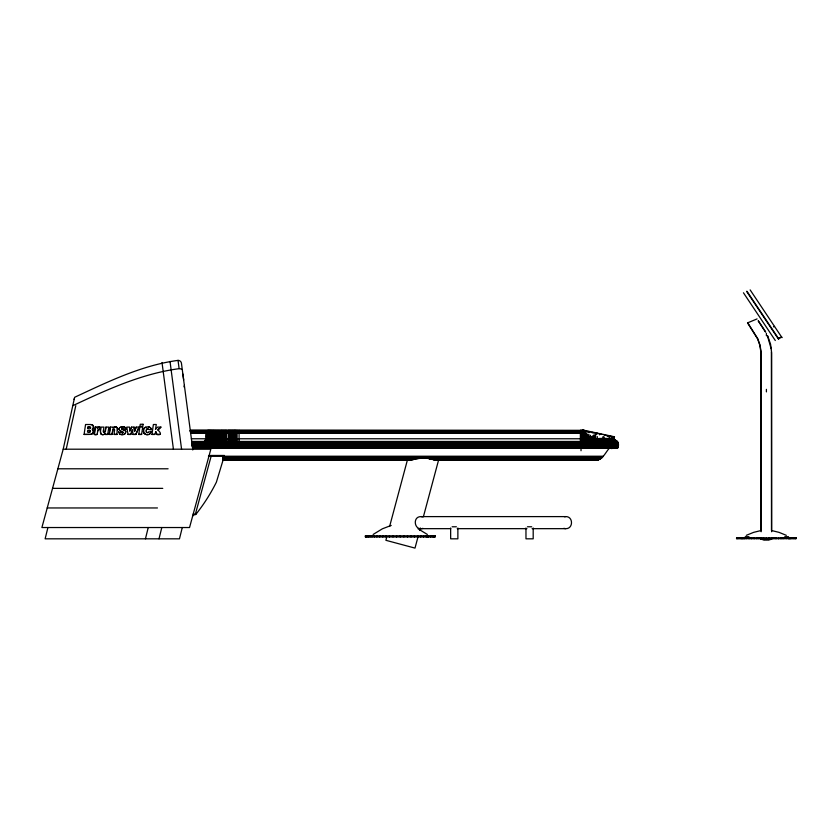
<?xml version="1.0" encoding="UTF-8"?>
<svg xmlns="http://www.w3.org/2000/svg" width="838" height="838" viewBox="0 0 838 838"><rect width="100%" height="100%" fill="white"/><g stroke="black" fill="none" stroke-linecap="round" stroke-linejoin="round"><path stroke-width="1.26" d="M580.399 447.345L580.399 442.286M237.123 431.182L237.112 430.344L237.07 448.403M580.336 431.182L580.346 430.344L580.367 431.884M581.048 448.403L580.954 438.766M580.818 431.182L580.87 430.344L580.954 432.984M103.587 432.167L103.399 431.015M101.88 434.482A2.053 2.043 82.5 0 1 100.822 433.623L100.508 431.497M581.729 448.403L581.404 430.386L581.258 431.182M618.318 445.428L618.193 443.69M618.434 444.423L618.287 445.669M114.68 430.303L114.198 429.15M114.481 429.318L114.125 434.43L117.037 434.419L114.219 434.419M582.4 448.403L581.928 430.386L581.708 431.182M583.08 448.403L582.441 430.386L582.148 431.182M93.5 431.402L92.515 433.665L90.389 434.388M104.635 432.324L105.965 427.108L108.867 427.097L107.714 434.43L105.159 434.43L105.253 433.445M100.382 431.842L101.136 427.097L103.954 427.097L103.273 431.277M583.751 448.403L583.248 432.146L190.509 432.146M92.788 429.737L92.17 429.433L93.615 427.013L92.609 425.107M116.943 434.43L117.236 427.883M117.613 430.198L117.53 428.27L116.597 427.254M584.421 448.403L583.824 432.146M112.69 430.512L112.145 434.419L109.233 434.43L110.302 427.108L112.962 427.097L112.742 428.071L114.597 426.961L116.273 427.045M143.099 424.258L142.827 426.28L139.894 426.291L140.281 424.258L143.015 424.269M234.965 430.344L234.671 448.403M97.082 434.419C89.111 438.054 99.408 415.658 94.212 434.43L97.082 434.419L98.004 430.062M99.492 429.695L99.753 426.888M585.092 448.403L584.411 432.418L190.551 432.418M138.773 434.43L139.82 427.108L142.732 427.097L141.591 434.43L138.773 434.43L141.591 434.43M89.1 432.115L87.466 432.125L87.739 430.25L90.242 430.439M97.763 428.155L97.92 427.097L95.239 427.108M155.899 431.706L154.726 434.43L151.95 434.43L153.385 424.51L156.287 424.499L155.47 429.465L157.575 427.108L160.917 427.097L157.932 429.946M109.233 434.43L110.302 427.108M90.483 434.377L84.083 434.43L85.56 424.51L90.703 424.531M105.473 431.078L105.965 427.108M582.588 431.182L582.808 430.365M618.318 446.162L618.496 445.428L192.258 445.428M585.752 448.403L584.997 432.701L190.582 432.701M90.63 427.946L87.98 428.49L88.262 426.752L89.299 426.731M88.357 426.731L87.98 428.49M90.546 427.967L90.431 426.909L88.262 426.752M90.368 431.57L90.473 430.701L89.09 430.25M586.411 448.403L585.563 432.701M583.028 431.182L583.227 430.46M228.104 431.182C226.281 428.029 225.81 444.863 226.26 448.403M587.071 448.403C588.307 443.574 585.888 438.871 586.139 434.147M74.341 398.542L74.132 399.496M580.891 439.458L582.913 430.03L614.495 436.797L613.73 440.338M583.468 431.182L583.636 430.187M596.75 434.231L597.002 433.047M121.898 429.14L122.034 428.522M63.196 449.199L210.83 449.199L189.545 527.531L41.9 527.531L63.196 449.199L74.624 397.296C107.725 381.877 141.549 365.274 178.033 360.382A3.394 3.394 0 0 1 181.406 362.98L192.761 449.199M66.202 449.199L75.787 405.697M587.721 448.403C589.083 443.564 586.422 438.861 586.694 434.147M97.48 431.622L97.69 430.659M227.119 431.182L226.48 430.386L225.988 431.884L225.076 448.403M588.36 448.403C589.847 443.553 586.946 438.861 587.249 434.147M112.847 429.873L112.051 434.43L109.317 434.419M583.897 431.182L584.065 430.638L584.264 431.182M47.923 527.531L45.126 538.824L179.468 538.824L182.286 527.531M122.945 432.638L122.809 431.979M145.445 538.824L148.232 527.531M159 538.824L161.797 527.531M618.182 446.644L192.363 446.162M589.009 448.403L589.355 443.438L587.805 436.462M583.51 430.994L583.719 431.182M386.569 537.797L385.899 540.311L414.999 548.104L418.026 536.791M389.607 526.474L407.457 459.832M419.712 530.506L420.383 527.992M423.42 516.669L438.578 460.083L436.629 459.559M148.253 432.041L151.249 431.58L149.834 433.885M195.285 514.542L211.186 456.029L209.133 455.474L224.469 455.474L216.382 482.185A183.491 183.491 0 0 1 196.176 513.977L195.285 514.542L193.232 513.977M589.638 448.403C591.209 443.931 588.496 439.541 588.349 435.299M590.266 448.403L590.685 443.69L588.884 438.766L588.884 434.147M590.884 448.403L591.24 442.967L589.418 438.766M588.559 431.884L587.627 431.633M591.492 448.403L591.942 443.438L589.952 438.766L589.952 436.462M617.983 446.884L618.402 445.669L192.3 445.669M617.135 448.403L618.245 446.644L192.426 446.644M592.099 448.403L592.571 443.438L590.465 438.766L590.465 435.299M585.615 431.182L190.362 430.994M119.111 428.637L119.656 427.768M119.373 428.166L119.101 429.496L119.886 430.449M592.686 448.403L593.115 442.967L590.979 438.766M93.196 428.459L93.437 427.809M763.303 539.599L760.914 539.085L761.344 538.719M136.165 427.108L134.541 431.361L134.038 427.108L131.587 427.108L129.827 431.392L129.534 427.097L126.789 427.108L128.015 434.419L130.812 434.419L132.509 430.02L132.959 434.43L135.892 434.419L139.014 427.097L136.165 427.108L134.625 431.34L134.122 427.097M128.015 434.419L130.728 434.43L132.414 430.03M593.273 448.403L593.796 443.438L591.481 438.766L591.481 436.504M219.525 431.182C216.403 427.254 217.409 440.023 217.377 438.766L215.565 442.967L215.932 448.403M593.849 448.403L594.31 442.967L591.974 438.766M130.361 430.313L131.587 427.108M594.414 448.403L594.98 443.438L592.466 438.766L592.466 436.588M135.798 434.43L139.014 427.097M594.97 448.403L595.556 443.438L592.948 438.766L592.948 435.551M617.91 447.345L192.489 447.115M595.514 448.403L596.122 443.438L593.409 438.766L593.409 436.671M150.683 432.921L151.249 431.58M596.048 448.403L596.677 443.438L593.87 438.766L593.87 434.901M596.572 448.403L597.127 442.967L594.32 438.766M597.075 448.403L597.756 443.438L594.76 438.766L594.76 435.048M597.578 448.403L598.164 442.967L595.19 438.766M598.06 448.403L598.772 443.438L598.06 441.448L595.609 438.766L595.609 435.184M212.58 431.182C208.809 427.275 209.112 438.714 209.584 438.766L207.059 442.967L207.552 448.403M617.669 447.785L617.962 447.345L192.51 447.345M617.25 448.403L617.857 447.565L192.541 447.565M598.678 448.403C600.626 445.177 599.39 440.62 596.007 438.766M600.123 448.403C602.229 445.167 600.794 440.484 597.285 438.766L191.389 438.766M601.401 448.403C603.549 445.167 602.061 440.442 598.51 438.766L599.704 438.766C603.276 440.411 604.827 445.167 602.627 448.403M603.821 448.403C606.052 445.156 604.46 440.379 600.846 438.766L602.993 438.766C606.67 440.317 608.367 445.156 606.052 448.403M125.271 433.602L125.826 431.549L125.208 430.722M604.963 448.403C607.236 445.156 605.581 440.348 601.946 438.766M607.1 448.403C609.446 445.156 607.697 440.285 603.999 438.766L603.999 436.776M608.095 448.403C610.483 445.156 608.681 440.254 604.963 438.766M192.656 448.403L617.596 447.995L192.604 447.995M609.048 448.403C611.468 445.146 609.624 440.222 605.874 438.766L607.56 438.766C611.352 440.18 613.28 445.146 610.797 448.403M609.938 448.403C612.389 445.146 610.514 440.201 606.743 438.766M611.593 448.403C614.107 445.146 612.138 440.149 608.336 438.766M612.337 448.403C614.883 445.146 612.882 440.128 609.058 438.766L609.058 436.87M613.039 448.403C615.605 445.146 613.563 440.107 609.729 438.766L609.729 436.148M613.688 448.403C616.276 445.146 614.202 440.097 610.347 438.766L610.923 438.766C614.788 440.076 616.883 445.146 614.275 448.403M614.82 448.403C617.449 445.135 615.322 440.055 611.447 438.766L611.447 436.514M615.312 448.403C621.115 431.958 590.821 441.28 581.027 438.871M615.752 448.403C618.413 445.135 616.234 440.034 612.337 438.766L612.337 436.703M616.129 448.403C618.884 445.146 616.496 439.405 612.253 439.039M616.464 448.403C619.146 445.135 616.936 440.013 613.028 438.766L613.028 436.849M616.737 448.403L617.941 444.926L616.894 441.647M616.967 448.403L618.161 444.926L617.25 441.856M596.122 460.177C602.731 460.093 605.633 451.986 609.383 448.194M104.74 433.969L105.347 433.435M92.421 433.675L93.416 431.413L92.693 429.747M150.4 433.435L149.279 434.241M771.4 539.085L770.719 539.379M770.426 538.583L771.672 539.012L770.426 539.442M147.038 428.983L146.21 430.24L146.482 432.324M113.004 429.444L113.926 429.077M373.14 534.445L382.421 528.788L391.21 525.426M97.92 430.072L98.475 429.747M104.153 434.346L104.834 433.958M148.075 432.377L147.205 432.701M123.008 434.629L125.365 433.592L125.731 431.57M119.949 427.453L120.546 427.181M143.549 429.423A3.844 3.834 82.5 0 1 145.047 427.527L145.864 427.15M72.77 405.697C106.709 389.796 141.706 373.654 179.123 368.668L178.033 360.382M746.312 535.335L753.592 532.371L761.176 530.506M122.484 432.974L123.05 432.157L122.128 431.643M98.612 427.202L99.848 426.877M99.24 426.951L97.669 428.166L97.92 427.097M757.081 318.911L747.538 322.881L757.562 338.793L759.794 345.13L760.82 351.656L760.883 530.538M147.32 428.867L146.493 429.475L146.273 431.863M773.516 326.841L774.522 326.422M781.613 337.054L778.429 338.416L781.707 337.19M89.666 432.073L90.211 431.874M148.661 434.482L149.374 434.22M103.503 434.576L104.247 434.335M91.195 434.241L91.866 434.011M123.731 434.503L124.338 434.283M113.884 427.191L114.513 426.971M120.452 427.191L121.845 426.888M145.77 427.16L148.431 426.898M422.928 528.369C414.381 531.397 411.992 516.365 421.064 516.606L565.671 516.606C573.443 516.25 573.443 529.029 565.671 528.663L532.099 528.663M147.949 434.639L148.745 434.472M103.503 432.178L104.719 432.314M770.08 539.494L770.667 539.442M564.414 516.742L565.671 516.606M98.392 429.758L99.806 429.695M614.034 438.923L613.018 439.007M769.682 539.546L770.321 539.494M84.083 434.43L89.561 434.419M125.449 427.789L126.088 429.171L122.18 428.428M126.088 429.171L125.92 428.647M120.075 434.262L118.462 432.02L121.321 432.398M105.159 434.43L107.809 434.419M160.917 427.097L157.848 429.957C166.217 437.625 150.557 433.518 159.974 434.419M132.959 434.43L135.892 434.419M151.95 434.43L154.821 434.419M147.226 428.878L148.064 428.888M122.578 432.953L121.416 432.743M763.303 538.425L761.396 539.232M769.933 539.546L768.792 539.641M102.812 434.66L103.598 434.566M89.017 432.125L89.76 432.062M769.504 539.599L768.299 539.672M147.174 434.681L148.043 434.618M123.102 434.618L121.363 434.629M768.551 539.672L767.786 539.703A6.149 1.006 0 0 1 764.528 539.703M121.751 426.898L122.641 426.846M583.164 431.182L582.965 430.397L190.278 430.323L583.657 430.554M190.32 430.669L584.233 430.669M190.341 430.826L584.694 430.774M190.383 431.182L582.913 431.182L582.913 430.386M190.415 431.402L582.913 431.402M190.446 431.633L582.913 431.633M190.477 431.884L582.913 431.884L582.913 448.403M587.679 431.884L589.868 431.884M591.953 432.701L593.681 432.701M190.624 432.984L586.694 432.984M613.028 438.766L617.25 441.448M191.734 441.448L617.313 441.448L613.835 438.766L613.835 437.027L606.743 435.509M191.766 441.647L617.596 441.856L191.797 441.856M191.818 442.066L617.732 442.066L617.397 441.647M191.85 442.286L617.669 442.066M191.912 442.736L618.067 442.736L617.795 442.286M191.944 442.967L618.245 443.208L191.965 443.208M191.996 443.438L618.371 443.69L192.038 443.69M192.07 443.931L618.496 444.423L192.132 444.423M192.101 444.182L618.465 444.182M192.195 444.926L618.517 444.926M192.331 445.921L618.423 445.921M192.394 446.403L618.318 446.403M192.457 446.884L618.161 446.884M192.572 447.785L617.732 447.785M192.625 448.204L617.459 448.204M208.442 456.228L603.203 456.228M222.793 456.72L602.805 456.72M222.782 456.951L602.595 456.951M222.856 457.181L602.396 457.181M222.845 457.401L602.176 457.401M222.824 457.611L601.967 457.611M222.814 457.82L601.747 457.82M222.793 458.009L601.527 458.009M222.782 458.197L601.307 458.197M222.856 458.386L420.477 458.386M427.013 458.386L601.076 458.386M222.845 458.554L419.042 458.554M428.197 458.554L600.846 458.554M222.824 458.721L417.607 458.721M429.37 458.721L600.616 458.721M222.793 459.025L416.161 458.878M429.234 458.878L600.375 458.878M222.866 459.161L415.313 459.161M431.025 459.161L599.903 459.161M222.856 459.287L415.177 459.287M432.188 459.287L599.662 459.287M222.814 459.528L413.742 459.413M432.041 459.413L599.411 459.413M222.782 459.727L413.469 459.633M433.057 459.633L598.919 459.633M222.835 459.884L412.6 459.811M433.393 459.884L598.416 459.811M222.782 460.062L411.018 459.957M434.398 460.02L597.913 459.957M222.782 460.177L410.002 460.104M435.865 460.167L597.148 460.104M57.864 468.788L168.103 468.788M52.543 488.365L162.771 488.365M47.221 507.954L157.45 507.954M195.443 513.977L196.176 513.977M452.132 526.777L456.385 526.777M527.448 526.777L531.701 526.777M421.064 528.663L450.76 528.663M457.213 528.663L526.934 528.663M745.233 536.697L748.973 536.697M784.777 536.697L788.516 536.697M760.883 539.012L771.651 539.085M122.547 426.867L124.076 427.003M122.285 434.66L120.63 434.493M421.064 516.606L422.928 516.91M565.671 528.663L563.806 528.369M764.015 539.672L764.78 539.703A6.149 1.006 0 0 0 768.037 539.703M146.315 434.629L147.258 434.671M763.523 539.641L764.256 539.672M102.267 434.618L102.896 434.65M582.871 430.187L584.201 430.303M763.764 539.641L762.632 539.546M769.504 538.425L770.667 538.583M90.619 424.552L91.51 424.646M147.54 428.836L148.577 429.412M761.899 539.442L762.486 539.494M147.299 432.68L146.388 432.335M148.347 426.909L149.164 427.045M582.62 430.323L586.464 431.151M587.627 431.402L590.319 431.979M591.89 432.314L594.624 432.9M595.609 433.979L595.609 433.11L598.625 433.759M599.526 433.958L601.956 434.472M603.978 434.912L606.021 435.351M595.294 433.916L595.682 433.131M608.713 447.88L611.97 448.581M144.314 433.738L146.409 434.608M115.717 426.94L117.037 427.527M102.362 434.608L101.786 434.493A2.053 2.043 82.5 0 1 100.728 433.634M433.77 458.795L434.849 459.077M770.719 538.645L771.431 539.012M91.426 424.656L92.18 424.835M122.851 429.705L123.49 429.863M123.982 427.013L124.653 427.181M120.714 434.482L119.446 433.969M123.396 429.884L124.883 430.397M149.08 427.055L149.803 427.296M122.023 431.601L120.724 431.046M122.945 429.695L121.803 429.15M145.644 434.44L143.528 432.628M786.337 535.335L779.057 532.371L771.484 530.506L771.389 352.107M92.086 424.845L93.102 425.442M418.057 528.788L427.338 534.445M124.569 427.191L125.145 427.443M119.803 430.46L120.819 431.036M149.709 427.307L150.788 428.082M124.789 430.407L125.627 431.099M616.967 441.448L613.29 438.766L613.29 436.912M125.051 427.453L125.826 428.166M150.253 427.652L151.102 428.595M616.737 441.448L618.161 442.967M209.406 431.182C205.436 427.307 205.32 438.148 206.043 438.766L203.215 442.967L203.781 448.403M210.191 431.182C206.263 427.296 206.232 438.253 206.902 438.766L204.137 442.967L204.682 448.403M210.977 431.182C207.091 427.296 207.175 438.4 207.782 438.766L205.09 442.967L205.624 448.403M211.773 431.182C207.939 427.286 208.138 438.557 208.672 438.766L206.064 442.967L206.577 448.403M750.146 289.906L782.011 337.651M746.962 291.268L778.827 339.013M746.627 291.415L778.492 339.149M743.442 292.776L775.307 340.521M758.411 320.902L765.639 331.879M758.17 320.902L765.387 331.879M747.789 322.881L757.814 338.793L760.045 345.13L761.061 351.656L761.134 531.753M213.407 431.182C209.689 427.265 210.108 438.871 210.506 438.766L208.065 442.967L208.547 448.403M214.245 431.182C210.589 427.265 211.113 439.028 211.448 438.766L209.091 442.967L209.563 448.403M215.094 431.182C211.522 427.254 212.129 439.196 212.402 438.766L210.139 442.967L210.579 448.403M215.953 431.182C212.454 427.254 213.166 439.363 213.376 438.766L211.197 442.967L211.626 448.403M143.947 433.215L143.644 429.412A3.844 3.834 82.5 0 1 145.142 427.516M216.833 431.182C213.418 427.254 214.214 439.531 214.35 438.766L212.265 442.967L212.684 448.403M217.723 431.182C214.392 427.254 215.272 439.699 215.356 438.766L213.355 442.967L213.753 448.403M218.613 431.182C215.335 427.328 216.414 439.741 216.361 438.766L214.455 442.967L214.832 448.403M220.446 431.182C217.44 427.286 218.467 440.149 218.414 438.766L216.696 442.967L217.032 448.403M767.713 335.912L770.583 344.313L771.662 352.976L771.672 531.753M767.472 335.912L771.107 348.618M93.091 430.208L93.332 430.763M221.379 431.182C218.435 427.349 219.629 440.212 219.451 438.766L217.838 442.967L218.152 448.403M119.331 429.821L119.143 429.15M222.311 431.182L221.462 430.344L220.635 431.884L220.509 438.766L218.907 443.69L219.284 448.403M155.816 431.717L156.947 434.419M223.264 431.182L222.374 430.386L221.693 431.884L221.567 438.766L220.069 443.69L220.425 448.403M224.217 431.182L223.39 430.386L222.751 431.884L222.636 438.766L221.253 443.69L221.578 448.403M617.983 442.967L618.423 443.931M234.996 430.344L235.08 431.182M151.008 428.606L151.364 429.852L148.483 429.423M93.29 425.882L93.521 427.024M225.181 431.182L224.406 430.386L223.819 431.884L223.725 438.766L222.426 443.69L222.73 448.403M582.117 433.707L582.913 436.357M226.145 431.182L225.516 430.344L224.898 431.884L224.804 438.766L223.62 443.69L223.903 448.403M100.623 433.194L100.455 432.146M229.088 431.182L228.627 430.344L227.444 448.403M230.083 431.182L229.675 430.344L228.638 448.403M231.068 431.182L230.722 430.344L229.842 448.403M232.074 431.182L231.822 430.323L231.037 448.403M182.894 374.062L183.679 380.002M170.02 361.44L181.574 449.199M173.424 449.199L162.006 362.498M233.069 431.182L232.87 430.323L232.252 448.403M118.462 432.02L118.619 432.607M143.361 431.182L143.424 431.947M234.074 431.182L233.907 430.344L233.456 448.403M236.086 431.182L236.054 430.386L235.876 448.403M580.399 441.448L580.367 432.701M795.932 537.902L795.932 538.656M795.451 537.902L795.451 538.656M794.644 537.902L794.644 538.656M793.523 537.902L793.523 538.656M792.109 537.902L792.109 538.656M790.831 537.902L790.967 538.656M790.423 537.902L790.412 538.656M789.752 537.902L789.752 538.656M789.438 537.902L789.438 538.656M788.83 537.902L788.83 538.656M788.453 537.902L788.453 538.656M786.254 537.902L786.254 538.656M783.823 537.902L783.823 538.656M782.807 537.902L782.807 538.656M781.215 537.902L781.215 538.656M780.807 537.902L780.807 538.656M778.649 537.902L778.649 538.656M778.439 537.902L778.439 538.656M776.344 537.902L776.344 538.656M775.527 537.902L775.527 538.656M773.935 537.902L773.935 538.656M772.521 537.902L772.521 538.656M771.452 537.902L771.452 538.656M769.441 537.902L769.441 538.656M768.907 537.902L768.907 538.656M766.403 333.262L766.403 335.839M766.403 389.356L766.403 391.891M766.33 537.902L766.33 538.656M763.753 537.902L763.753 538.656M763.219 537.902L763.219 538.656M761.208 537.902L761.208 538.656M760.139 537.902L760.139 538.656M758.715 537.902L758.715 538.656M757.123 537.902L757.123 538.656M756.305 537.902L756.305 538.656M754.221 537.902L754.221 538.656M754.011 537.902L754.011 538.656M751.843 537.902L751.843 538.656M751.445 537.902L751.445 538.656M749.842 537.902L749.842 538.656M748.826 537.902L748.826 538.656M746.407 537.902L746.407 538.656M744.992 537.902L744.992 538.656M744.207 537.902L744.207 538.656M743.819 537.902L743.819 538.656M742.897 537.902L742.897 538.656M742.238 537.902L742.238 538.656M741.829 537.902L741.829 538.656M741.693 537.902L741.693 538.656M740.541 537.902L740.541 538.656M739.126 537.902L739.126 538.656M738.016 537.902L738.016 538.656M737.21 537.902L737.21 538.656M736.717 537.902L736.717 538.656M607.76 435.718L607.812 436.294M607.508 435.666L607.56 436.546M607.309 435.624L607.309 436.294M602.993 436.64L602.993 438.766M599.704 433.99L599.704 434.859M597.285 436.556L597.285 438.766M596.007 433.204L596.007 434.074M581.027 430.344L581.027 450.739M533.188 527.982L533.188 538.824L525.981 538.824L525.96 527.982M457.873 527.982L457.873 538.824L450.666 538.824L450.645 527.982M434.943 535.817L434.943 536.949M434.377 535.817L434.377 536.949M433.424 535.817L433.424 536.949M432.115 535.817L432.115 536.949M430.46 535.817L430.46 536.949M428.469 535.817L428.469 536.949M427.317 535.817L427.317 536.949M426.175 535.817L426.175 536.949M423.588 535.817L423.588 536.949M420.749 535.817L420.749 536.949M417.691 535.817L417.691 536.949M414.433 535.817L414.433 536.949M411.018 535.817L411.018 536.949M407.498 535.817L407.498 536.949M403.885 535.817L403.885 536.949M400.239 535.817L400.239 536.949M396.594 535.817L396.594 536.949M392.98 535.817L392.98 536.949M389.45 535.817L389.45 536.949M386.046 535.817L386.046 536.949M382.788 535.817L382.788 536.949M379.729 535.817L379.729 536.949M376.891 535.817L376.891 536.949M374.303 535.817L374.303 536.949M372.009 535.817L372.009 536.949M370.019 535.817L370.019 536.949M368.353 535.817L368.353 536.949M367.044 535.817L367.044 536.949M366.101 535.817L366.101 536.949M365.536 535.817L365.536 536.949M239.081 430.344L239.081 448.403M192.761 447.44L192.761 449.954M192.677 516.114A2.294 2.294 0 0 1 195.285 514.511A2.441 1.728 15.2 0 0 193.306 515.223M184.36 385.386A2.305 2.305 0 0 1 183.962 386.842M179.123 368.636A3.394 2.001 -7.5 0 1 181.626 369.411M435.132 535.817L365.337 535.817L365.337 536.949L435.132 536.949L435.132 535.817M796.1 537.902L736.55 537.902L736.55 538.656L796.1 538.656L796.1 537.902"/></g></svg>
